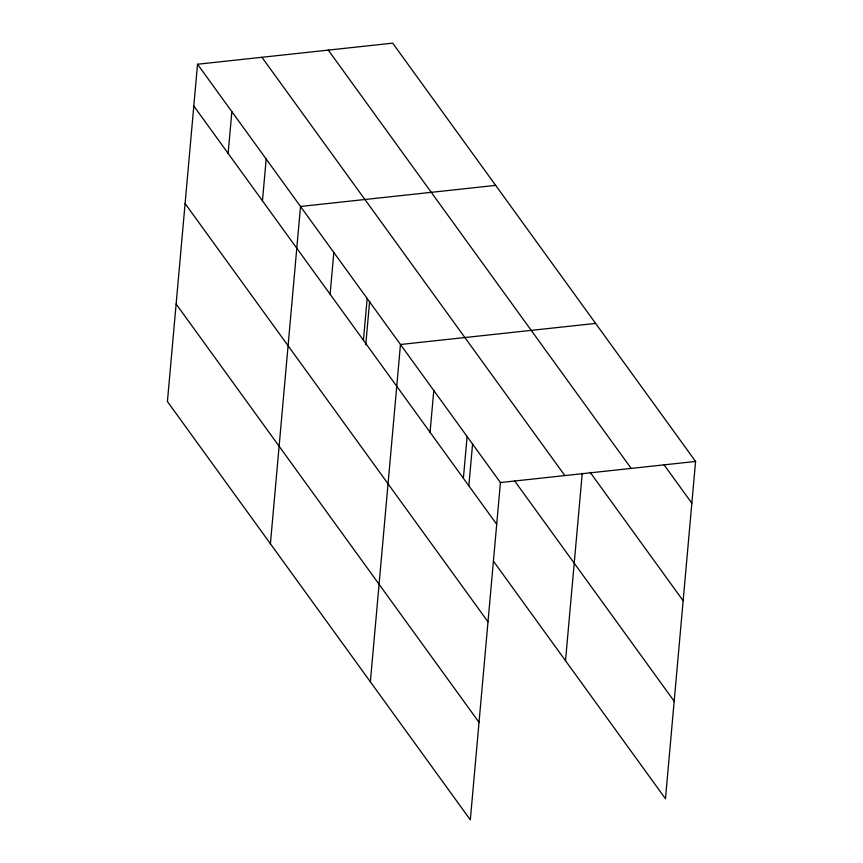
<?xml version="1.0" encoding="UTF-8"?>
<svg xmlns="http://www.w3.org/2000/svg" width="863" height="863" viewBox="0 0 863 863"><rect width="100%" height="100%" fill="white"/><g stroke="black" fill="none" stroke-linecap="round" stroke-linejoin="round"><path stroke-width="1.29" d="M197.53 64.24L167.422 401.554L470.324 819.85L500.432 482.546L197.53 64.24L392.676 43.15L695.578 461.446L665.47 798.76L493.453 561.198M228.134 153.409L231.856 111.651M262.46 200.809L266.182 159.062M270.41 543.776L300.518 206.462L495.664 185.372M330.108 294.24L333.83 252.481M363.431 340.249L367.153 298.49M365.75 344.876L369.623 301.381M370.367 681.813L400.475 344.499L595.621 323.409M430.065 432.277L433.787 390.518M463.388 478.285L467.11 436.527M468.846 485.772L472.611 443.604M565.513 660.713L582.245 473.28M500.432 482.546L695.578 461.446M663.96 464.682L691.846 503.205M328.274 50.108L631.177 468.404M590.163 472.331L683.151 600.734M261.921 57.282L564.834 475.578M514.553 480.788L674.176 701.22M193.797 105.998L496.7 524.294M185.092 203.528L487.994 621.835M176.128 304.024L479.03 722.32"/></g></svg>
